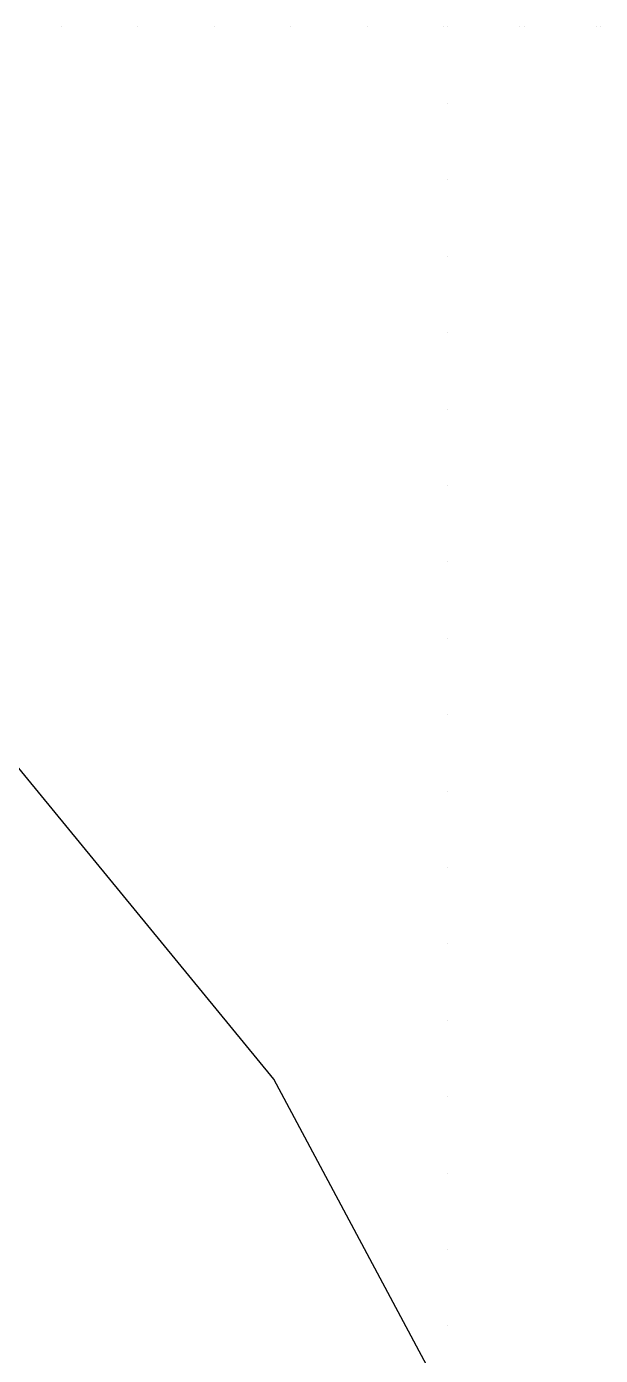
# Model space of a CAD drawing. Header units: metres. Extents: x -61500 to 61500, y -31500 to 31500.
# Drawn here: x -7099 to 532, y 13827 to 31500 of the extents above; entities that cross this region are included whole.
import ezdxf

# ---------------------------------------------------------------- set-up
doc = ezdxf.new("R2010")
doc.units = ezdxf.units.M
for name, color, linetype in [('BEAMS_T1', 1, 'Continuous'), ('COLUMNS_T1', 5, 'Continuous'), ('COLUMNS_T2', 5, 'Continuous')]:
    doc.layers.add(name, color=color, linetype=linetype)

msp = doc.modelspace()

# ---------------------------------------------------------------- linework, layer by layer
at = {"layer": 'BEAMS_T1'}
for p, q in [((-3809, 17500, 18955), (-7726, 22274, 18955)), ((-3809, 17500, 37909), (-7726, 22274, 37909)), ((-3809, 17500, 56864), (-7726, 22274, 56864)), ((-3809, 17500, 75818), (-7726, 22274, 75818)), ((-3809, 17500, 94773), (-7726, 22274, 94773)), ((-3809, 17500, 113727), (-7726, 22274, 113727)), ((-3809, 17500, 132682), (-7726, 22274, 132682)), ((-3809, 17500, 151636), (-7726, 22274, 151636)), ((-3809, 17500, 170591), (-7726, 22274, 170591)), ((-3809, 17500, 189545), (-7726, 22274, 189545)), ((-3809, 17500, 208500), (-7726, 22274, 208500)), ((-3809, 17500, 227455), (-7726, 22274, 227455)), ((-3809, 17500, 246409), (-7726, 22274, 246409)), ((-3809, 17500, 265364), (-7726, 22274, 265364)), ((-3809, 17500, 284318), (-7726, 22274, 284318)), ((-3809, 17500, 303273), (-7726, 22274, 303273)), ((-3809, 17500, 322227), (-7726, 22274, 322227)), ((-3809, 17500, 341182), (-7726, 22274, 341182)), ((-3809, 17500, 360136), (-7726, 22274, 360136)), ((-3809, 17500, 379091), (-7726, 22274, 379091)), ((-3809, 17500, 398045), (-7726, 22274, 398045)), ((-898, 12055, 18955), (-3809, 17500, 18955)), ((-898, 12055, 37909), (-3809, 17500, 37909)), ((-898, 12055, 56864), (-3809, 17500, 56864)), ((-898, 12055, 75818), (-3809, 17500, 75818)), ((-898, 12055, 94773), (-3809, 17500, 94773)), ((-898, 12055, 113727), (-3809, 17500, 113727)), ((-898, 12055, 132682), (-3809, 17500, 132682)), ((-898, 12055, 151636), (-3809, 17500, 151636)), ((-898, 12055, 170591), (-3809, 17500, 170591)), ((-898, 12055, 189545), (-3809, 17500, 189545)), ((-898, 12055, 208500), (-3809, 17500, 208500)), ((-898, 12055, 227455), (-3809, 17500, 227455)), ((-898, 12055, 246409), (-3809, 17500, 246409)), ((-898, 12055, 265364), (-3809, 17500, 265364)), ((-898, 12055, 284318), (-3809, 17500, 284318)), ((-898, 12055, 303273), (-3809, 17500, 303273)), ((-898, 12055, 322227), (-3809, 17500, 322227)), ((-898, 12055, 341182), (-3809, 17500, 341182)), ((-898, 12055, 360136), (-3809, 17500, 360136)), ((-898, 12055, 379091), (-3809, 17500, 379091)), ((-898, 12055, 398045), (-3809, 17500, 398045))]:
    msp.add_line(p, q, dxfattribs=at)
at = {"layer": 'COLUMNS_T1'}
for p, q in [((-6636, 31500), (-6636, 31500, 11373)), ((-6636, 31500, 11373), (-6636, 31500, 22745)), ((-6636, 31500, 22745), (-6636, 31500, 34118)), ((-6636, 31500, 34118), (-6636, 31500, 45491)), ((-6636, 31500, 45491), (-6636, 31500, 56864)), ((-6636, 31500, 56864), (-6636, 31500, 68236)), ((-6636, 31500, 68236), (-6636, 31500, 79609)), ((-6636, 31500, 79609), (-6636, 31500, 90982)), ((-6636, 31500, 90982), (-6636, 31500, 102355)), ((-6636, 31500, 102355), (-6636, 31500, 113727)), ((-6636, 31500, 113727), (-6636, 31500, 125100)), ((-6636, 31500, 125100), (-6636, 31500, 136473)), ((-6636, 31500, 136473), (-6636, 31500, 147845)), ((-6636, 31500, 147845), (-6636, 31500, 159218)), ((-6636, 31500, 159218), (-6636, 31500, 170591)), ((-6636, 31500, 170591), (-6636, 31500, 181964)), ((-6636, 31500, 181964), (-6636, 31500, 193336)), ((-6636, 31500, 193336), (-6636, 31500, 204709)), ((-6636, 31500, 204709), (-6636, 31500, 216082)), ((-6636, 31500, 216082), (-6636, 31500, 227455)), ((-6636, 31500, 227455), (-6636, 31500, 238827)), ((-6636, 31500, 238827), (-6636, 31500, 250200)), ((-6636, 31500, 250200), (-6636, 31500, 261573)), ((-6636, 31500, 261573), (-6636, 31500, 272945)), ((-6636, 31500, 272945), (-6636, 31500, 284318)), ((-6636, 31500, 284318), (-6636, 31500, 295691)), ((-6636, 31500, 295691), (-6636, 31500, 307064)), ((-6636, 31500, 307064), (-6636, 31500, 318436)), ((-6636, 31500, 318436), (-6636, 31500, 329809)), ((-6636, 31500, 329809), (-6636, 31500, 341182)), ((-6636, 31500, 341182), (-6636, 31500, 352555)), ((-6636, 31500, 352555), (-6636, 31500, 363927)), ((-6636, 31500, 363927), (-6636, 31500, 375300)), ((-6636, 31500, 375300), (-6636, 31500, 386673)), ((-6636, 31500, 386673), (-6636, 31500, 398045)), ((-6636, 31500, 398045), (-6636, 31500, 409418)), ((-5620, 31500), (-5620, 31500, 11373)), ((-5620, 31500, 11373), (-5620, 31500, 22745)), ((-5620, 31500, 22745), (-5620, 31500, 34118)), ((-5620, 31500, 34118), (-5620, 31500, 45491)), ((-5620, 31500, 45491), (-5620, 31500, 56864)), ((-5620, 31500, 56864), (-5620, 31500, 68236)), ((-5620, 31500, 68236), (-5620, 31500, 79609)), ((-5620, 31500, 79609), (-5620, 31500, 90982)), ((-5620, 31500, 90982), (-5620, 31500, 102355)), ((-5620, 31500, 102355), (-5620, 31500, 113727)), ((-5620, 31500, 113727), (-5620, 31500, 125100)), ((-5620, 31500, 125100), (-5620, 31500, 136473)), ((-5620, 31500, 136473), (-5620, 31500, 147845)), ((-5620, 31500, 147845), (-5620, 31500, 159218)), ((-5620, 31500, 159218), (-5620, 31500, 170591)), ((-5620, 31500, 170591), (-5620, 31500, 181964)), ((-5620, 31500, 181964), (-5620, 31500, 193336)), ((-5620, 31500, 193336), (-5620, 31500, 204709)), ((-5620, 31500, 204709), (-5620, 31500, 216082)), ((-5620, 31500, 216082), (-5620, 31500, 227455)), ((-5620, 31500, 227455), (-5620, 31500, 238827)), ((-5620, 31500, 238827), (-5620, 31500, 250200)), ((-5620, 31500, 250200), (-5620, 31500, 261573)), ((-5620, 31500, 261573), (-5620, 31500, 272945)), ((-5620, 31500, 272945), (-5620, 31500, 284318)), ((-5620, 31500, 284318), (-5620, 31500, 295691)), ((-5620, 31500, 295691), (-5620, 31500, 307064)), ((-5620, 31500, 307064), (-5620, 31500, 318436)), ((-5620, 31500, 318436), (-5620, 31500, 329809)), ((-5620, 31500, 329809), (-5620, 31500, 341182)), ((-5620, 31500, 341182), (-5620, 31500, 352555)), ((-5620, 31500, 352555), (-5620, 31500, 363927)), ((-5620, 31500, 363927), (-5620, 31500, 375300)), ((-5620, 31500, 375300), (-5620, 31500, 386673)), ((-5620, 31500, 386673), (-5620, 31500, 398045)), ((-5620, 31500, 398045), (-5620, 31500, 409418)), ((-4604, 31500), (-4604, 31500, 11373)), ((-4604, 31500, 11373), (-4604, 31500, 22745)), ((-4604, 31500, 22745), (-4604, 31500, 34118)), ((-4604, 31500, 34118), (-4604, 31500, 45491)), ((-4604, 31500, 45491), (-4604, 31500, 56864)), ((-4604, 31500, 56864), (-4604, 31500, 68236)), ((-4604, 31500, 68236), (-4604, 31500, 79609)), ((-4604, 31500, 79609), (-4604, 31500, 90982)), ((-4604, 31500, 90982), (-4604, 31500, 102355)), ((-4604, 31500, 102355), (-4604, 31500, 113727)), ((-4604, 31500, 113727), (-4604, 31500, 125100)), ((-4604, 31500, 125100), (-4604, 31500, 136473)), ((-4604, 31500, 136473), (-4604, 31500, 147845)), ((-4604, 31500, 147845), (-4604, 31500, 159218)), ((-4604, 31500, 159218), (-4604, 31500, 170591)), ((-4604, 31500, 170591), (-4604, 31500, 181964)), ((-4604, 31500, 181964), (-4604, 31500, 193336)), ((-4604, 31500, 193336), (-4604, 31500, 204709)), ((-4604, 31500, 204709), (-4604, 31500, 216082)), ((-4604, 31500, 216082), (-4604, 31500, 227455)), ((-4604, 31500, 227455), (-4604, 31500, 238827)), ((-4604, 31500, 238827), (-4604, 31500, 250200)), ((-4604, 31500, 250200), (-4604, 31500, 261573)), ((-4604, 31500, 261573), (-4604, 31500, 272945)), ((-4604, 31500, 272945), (-4604, 31500, 284318)), ((-4604, 31500, 284318), (-4604, 31500, 295691)), ((-4604, 31500, 295691), (-4604, 31500, 307064)), ((-4604, 31500, 307064), (-4604, 31500, 318436)), ((-4604, 31500, 318436), (-4604, 31500, 329809)), ((-4604, 31500, 329809), (-4604, 31500, 341182)), ((-4604, 31500, 341182), (-4604, 31500, 352555)), ((-4604, 31500, 352555), (-4604, 31500, 363927)), ((-4604, 31500, 363927), (-4604, 31500, 375300)), ((-4604, 31500, 375300), (-4604, 31500, 386673)), ((-4604, 31500, 386673), (-4604, 31500, 398045)), ((-4604, 31500, 398045), (-4604, 31500, 409418)), ((-3588, 31500), (-3588, 31500, 11373)), ((-3588, 31500, 11373), (-3588, 31500, 22745)), ((-3588, 31500, 22745), (-3588, 31500, 34118)), ((-3588, 31500, 34118), (-3588, 31500, 45491)), ((-3588, 31500, 45491), (-3588, 31500, 56864)), ((-3588, 31500, 56864), (-3588, 31500, 68236)), ((-3588, 31500, 68236), (-3588, 31500, 79609)), ((-3588, 31500, 79609), (-3588, 31500, 90982)), ((-3588, 31500, 90982), (-3588, 31500, 102355)), ((-3588, 31500, 102355), (-3588, 31500, 113727)), ((-3588, 31500, 113727), (-3588, 31500, 125100)), ((-3588, 31500, 125100), (-3588, 31500, 136473)), ((-3588, 31500, 136473), (-3588, 31500, 147845)), ((-3588, 31500, 147845), (-3588, 31500, 159218)), ((-3588, 31500, 159218), (-3588, 31500, 170591)), ((-3588, 31500, 170591), (-3588, 31500, 181964)), ((-3588, 31500, 181964), (-3588, 31500, 193336)), ((-3588, 31500, 193336), (-3588, 31500, 204709)), ((-3588, 31500, 204709), (-3588, 31500, 216082)), ((-3588, 31500, 216082), (-3588, 31500, 227455)), ((-3588, 31500, 227455), (-3588, 31500, 238827)), ((-3588, 31500, 238827), (-3588, 31500, 250200)), ((-3588, 31500, 250200), (-3588, 31500, 261573)), ((-3588, 31500, 261573), (-3588, 31500, 272945)), ((-3588, 31500, 272945), (-3588, 31500, 284318)), ((-3588, 31500, 284318), (-3588, 31500, 295691)), ((-3588, 31500, 295691), (-3588, 31500, 307064)), ((-3588, 31500, 307064), (-3588, 31500, 318436)), ((-3588, 31500, 318436), (-3588, 31500, 329809)), ((-3588, 31500, 329809), (-3588, 31500, 341182)), ((-3588, 31500, 341182), (-3588, 31500, 352555)), ((-3588, 31500, 352555), (-3588, 31500, 363927)), ((-3588, 31500, 363927), (-3588, 31500, 375300)), ((-3588, 31500, 375300), (-3588, 31500, 386673)), ((-3588, 31500, 386673), (-3588, 31500, 398045)), ((-3588, 31500, 398045), (-3588, 31500, 409418)), ((-2572, 31500), (-2572, 31500, 11373)), ((-2572, 31500, 11373), (-2572, 31500, 22745)), ((-2572, 31500, 22745), (-2572, 31500, 34118)), ((-2572, 31500, 34118), (-2572, 31500, 45491)), ((-2572, 31500, 45491), (-2572, 31500, 56864)), ((-2572, 31500, 56864), (-2572, 31500, 68236)), ((-2572, 31500, 68236), (-2572, 31500, 79609)), ((-2572, 31500, 79609), (-2572, 31500, 90982)), ((-2572, 31500, 90982), (-2572, 31500, 102355)), ((-2572, 31500, 102355), (-2572, 31500, 113727)), ((-2572, 31500, 113727), (-2572, 31500, 125100)), ((-2572, 31500, 125100), (-2572, 31500, 136473)), ((-2572, 31500, 136473), (-2572, 31500, 147845)), ((-2572, 31500, 147845), (-2572, 31500, 159218)), ((-2572, 31500, 159218), (-2572, 31500, 170591)), ((-2572, 31500, 170591), (-2572, 31500, 181964)), ((-2572, 31500, 181964), (-2572, 31500, 193336)), ((-2572, 31500, 193336), (-2572, 31500, 204709)), ((-2572, 31500, 204709), (-2572, 31500, 216082)), ((-2572, 31500, 216082), (-2572, 31500, 227455)), ((-2572, 31500, 227455), (-2572, 31500, 238827)), ((-2572, 31500, 238827), (-2572, 31500, 250200)), ((-2572, 31500, 250200), (-2572, 31500, 261573)), ((-2572, 31500, 261573), (-2572, 31500, 272945)), ((-2572, 31500, 272945), (-2572, 31500, 284318)), ((-2572, 31500, 284318), (-2572, 31500, 295691)), ((-2572, 31500, 295691), (-2572, 31500, 307064)), ((-2572, 31500, 307064), (-2572, 31500, 318436)), ((-2572, 31500, 318436), (-2572, 31500, 329809)), ((-2572, 31500, 329809), (-2572, 31500, 341182)), ((-2572, 31500, 341182), (-2572, 31500, 352555)), ((-2572, 31500, 352555), (-2572, 31500, 363927)), ((-2572, 31500, 363927), (-2572, 31500, 375300)), ((-2572, 31500, 375300), (-2572, 31500, 386673)), ((-2572, 31500, 386673), (-2572, 31500, 398045)), ((-2572, 31500, 398045), (-2572, 31500, 409418)), ((-1556, 31500), (-1556, 31500, 11373)), ((-1556, 31500, 11373), (-1556, 31500, 22745)), ((-1556, 31500, 22745), (-1556, 31500, 34118)), ((-1556, 31500, 34118), (-1556, 31500, 45491)), ((-1556, 31500, 45491), (-1556, 31500, 56864)), ((-1556, 31500, 56864), (-1556, 31500, 68236)), ((-1556, 31500, 68236), (-1556, 31500, 79609)), ((-1556, 31500, 79609), (-1556, 31500, 90982)), ((-1556, 31500, 90982), (-1556, 31500, 102355)), ((-1556, 31500, 102355), (-1556, 31500, 113727)), ((-1556, 31500, 113727), (-1556, 31500, 125100)), ((-1556, 31500, 125100), (-1556, 31500, 136473)), ((-1556, 31500, 136473), (-1556, 31500, 147845)), ((-1556, 31500, 147845), (-1556, 31500, 159218)), ((-1556, 31500, 159218), (-1556, 31500, 170591)), ((-1556, 31500, 170591), (-1556, 31500, 181964)), ((-1556, 31500, 181964), (-1556, 31500, 193336)), ((-1556, 31500, 193336), (-1556, 31500, 204709)), ((-1556, 31500, 204709), (-1556, 31500, 216082)), ((-1556, 31500, 216082), (-1556, 31500, 227455)), ((-1556, 31500, 227455), (-1556, 31500, 238827)), ((-1556, 31500, 238827), (-1556, 31500, 250200)), ((-1556, 31500, 250200), (-1556, 31500, 261573)), ((-1556, 31500, 261573), (-1556, 31500, 272945)), ((-1556, 31500, 272945), (-1556, 31500, 284318)), ((-1556, 31500, 284318), (-1556, 31500, 295691)), ((-1556, 31500, 295691), (-1556, 31500, 307064)), ((-1556, 31500, 307064), (-1556, 31500, 318436)), ((-1556, 31500, 318436), (-1556, 31500, 329809)), ((-1556, 31500, 329809), (-1556, 31500, 341182)), ((-1556, 31500, 341182), (-1556, 31500, 352555)), ((-1556, 31500, 352555), (-1556, 31500, 363927)), ((-1556, 31500, 363927), (-1556, 31500, 375300)), ((-1556, 31500, 375300), (-1556, 31500, 386673)), ((-1556, 31500, 386673), (-1556, 31500, 398045)), ((-1556, 31500, 398045), (-1556, 31500, 409418)), ((-540, 31500), (-540, 31500, 11373)), ((-540, 31500, 11373), (-540, 31500, 22745)), ((-540, 31500, 22745), (-540, 31500, 34118)), ((-540, 31500, 34118), (-540, 31500, 45491)), ((-540, 31500, 45491), (-540, 31500, 56864)), ((-540, 31500, 56864), (-540, 31500, 68236)), ((-540, 31500, 68236), (-540, 31500, 79609)), ((-540, 31500, 79609), (-540, 31500, 90982)), ((-540, 31500, 90982), (-540, 31500, 102355)), ((-540, 31500, 102355), (-540, 31500, 113727)), ((-540, 31500, 113727), (-540, 31500, 125100)), ((-540, 31500, 125100), (-540, 31500, 136473)), ((-540, 31500, 136473), (-540, 31500, 147845)), ((-540, 31500, 147845), (-540, 31500, 159218)), ((-540, 31500, 159218), (-540, 31500, 170591)), ((-540, 31500, 170591), (-540, 31500, 181964)), ((-540, 31500, 181964), (-540, 31500, 193336)), ((-540, 31500, 193336), (-540, 31500, 204709)), ((-540, 31500, 204709), (-540, 31500, 216082)), ((-540, 31500, 216082), (-540, 31500, 227455)), ((-540, 31500, 227455), (-540, 31500, 238827)), ((-540, 31500, 238827), (-540, 31500, 250200)), ((-540, 31500, 250200), (-540, 31500, 261573)), ((-540, 31500, 261573), (-540, 31500, 272945)), ((-540, 31500, 272945), (-540, 31500, 284318)), ((-540, 31500, 284318), (-540, 31500, 295691)), ((-540, 31500, 295691), (-540, 31500, 307064)), ((-540, 31500, 307064), (-540, 31500, 318436)), ((-540, 31500, 318436), (-540, 31500, 329809)), ((-540, 31500, 329809), (-540, 31500, 341182)), ((-540, 31500, 341182), (-540, 31500, 352555)), ((-540, 31500, 352555), (-540, 31500, 363927)), ((-540, 31500, 363927), (-540, 31500, 375300)), ((-540, 31500, 375300), (-540, 31500, 386673)), ((-540, 31500, 386673), (-540, 31500, 398045)), ((-540, 31500, 398045), (-540, 31500, 409418)), ((476, 31500), (476, 31500, 11373)), ((476, 31500, 11373), (476, 31500, 22745)), ((476, 31500, 22745), (476, 31500, 34118)), ((476, 31500, 34118), (476, 31500, 45491)), ((476, 31500, 45491), (476, 31500, 56864)), ((476, 31500, 56864), (476, 31500, 68236)), ((476, 31500, 68236), (476, 31500, 79609)), ((476, 31500, 79609), (476, 31500, 90982)), ((476, 31500, 90982), (476, 31500, 102355)), ((476, 31500, 102355), (476, 31500, 113727)), ((476, 31500, 113727), (476, 31500, 125100)), ((476, 31500, 125100), (476, 31500, 136473)), ((476, 31500, 136473), (476, 31500, 147845)), ((476, 31500, 147845), (476, 31500, 159218)), ((476, 31500, 159218), (476, 31500, 170591)), ((476, 31500, 170591), (476, 31500, 181964)), ((476, 31500, 181964), (476, 31500, 193336)), ((476, 31500, 193336), (476, 31500, 204709)), ((476, 31500, 204709), (476, 31500, 216082)), ((476, 31500, 216082), (476, 31500, 227455)), ((476, 31500, 227455), (476, 31500, 238827)), ((476, 31500, 238827), (476, 31500, 250200)), ((476, 31500, 250200), (476, 31500, 261573)), ((476, 31500, 261573), (476, 31500, 272945)), ((476, 31500, 272945), (476, 31500, 284318)), ((476, 31500, 284318), (476, 31500, 295691)), ((476, 31500, 295691), (476, 31500, 307064)), ((476, 31500, 307064), (476, 31500, 318436)), ((476, 31500, 318436), (476, 31500, 329809)), ((476, 31500, 329809), (476, 31500, 341182)), ((476, 31500, 341182), (476, 31500, 352555)), ((476, 31500, 352555), (476, 31500, 363927)), ((476, 31500, 363927), (476, 31500, 375300)), ((476, 31500, 375300), (476, 31500, 386673)), ((476, 31500, 386673), (476, 31500, 398045)), ((476, 31500, 398045), (476, 31500, 409418))]:
    msp.add_line(p, q, dxfattribs=at)
at = {"layer": 'COLUMNS_T2'}
for p, q in [((-1500, 31500), (-1500, 31500, 11373)), ((-1500, 31500, 11373), (-1500, 31500, 22745)), ((-1500, 31500, 22745), (-1500, 31500, 34118)), ((-1500, 31500, 34118), (-1500, 31500, 45491)), ((-1500, 31500, 45491), (-1500, 31500, 56864)), ((-1500, 31500, 56864), (-1500, 31500, 68236)), ((-1500, 31500, 68236), (-1500, 31500, 79609)), ((-1500, 31500, 79609), (-1500, 31500, 90982)), ((-1500, 31500, 90982), (-1500, 31500, 102355)), ((-1500, 31500, 102355), (-1500, 31500, 113727)), ((-1500, 31500, 113727), (-1500, 31500, 125100)), ((-1500, 31500, 125100), (-1500, 31500, 136473)), ((-1500, 31500, 136473), (-1500, 31500, 147845)), ((-1500, 31500, 147845), (-1500, 31500, 159218)), ((-1500, 31500, 159218), (-1500, 31500, 170591)), ((-1500, 31500, 170591), (-1500, 31500, 181964)), ((-1500, 31500, 181964), (-1500, 31500, 193336)), ((-1500, 31500, 193336), (-1500, 31500, 204709)), ((-1500, 31500, 204709), (-1500, 31500, 216082)), ((-1500, 31500, 216082), (-1500, 31500, 227455)), ((-1500, 31500, 227455), (-1500, 31500, 238827)), ((-1500, 31500, 238827), (-1500, 31500, 250200)), ((-1500, 31500, 250200), (-1500, 31500, 261573)), ((-1500, 31500, 261573), (-1500, 31500, 272945)), ((-1500, 31500, 272945), (-1500, 31500, 284318)), ((-1500, 31500, 284318), (-1500, 31500, 295691)), ((-1500, 31500, 295691), (-1500, 31500, 307064)), ((-1500, 31500, 307064), (-1500, 31500, 318436)), ((-1500, 31500, 318436), (-1500, 31500, 329809)), ((-1500, 31500, 329809), (-1500, 31500, 341182)), ((-1500, 31500, 341182), (-1500, 31500, 352555)), ((-1500, 31500, 352555), (-1500, 31500, 363927)), ((-1500, 31500, 363927), (-1500, 31500, 375300)), ((-1500, 31500, 375300), (-1500, 31500, 386673)), ((-1500, 31500, 386673), (-1500, 31500, 398045)), ((-1500, 31500, 398045), (-1500, 31500, 409418)), ((-484, 31500), (-484, 31500, 11373)), ((-484, 31500, 11373), (-484, 31500, 22745)), ((-484, 31500, 22745), (-484, 31500, 34118)), ((-484, 31500, 34118), (-484, 31500, 45491)), ((-484, 31500, 45491), (-484, 31500, 56864)), ((-484, 31500, 56864), (-484, 31500, 68236)), ((-484, 31500, 68236), (-484, 31500, 79609)), ((-484, 31500, 79609), (-484, 31500, 90982)), ((-484, 31500, 90982), (-484, 31500, 102355)), ((-484, 31500, 102355), (-484, 31500, 113727)), ((-484, 31500, 113727), (-484, 31500, 125100)), ((-484, 31500, 125100), (-484, 31500, 136473)), ((-484, 31500, 136473), (-484, 31500, 147845)), ((-484, 31500, 147845), (-484, 31500, 159218)), ((-484, 31500, 159218), (-484, 31500, 170591)), ((-484, 31500, 170591), (-484, 31500, 181964)), ((-484, 31500, 181964), (-484, 31500, 193336)), ((-484, 31500, 193336), (-484, 31500, 204709)), ((-484, 31500, 204709), (-484, 31500, 216082)), ((-484, 31500, 216082), (-484, 31500, 227455)), ((-484, 31500, 227455), (-484, 31500, 238827)), ((-484, 31500, 238827), (-484, 31500, 250200)), ((-484, 31500, 250200), (-484, 31500, 261573)), ((-484, 31500, 261573), (-484, 31500, 272945)), ((-484, 31500, 272945), (-484, 31500, 284318)), ((-484, 31500, 284318), (-484, 31500, 295691)), ((-484, 31500, 295691), (-484, 31500, 307064)), ((-484, 31500, 307064), (-484, 31500, 318436)), ((-484, 31500, 318436), (-484, 31500, 329809)), ((-484, 31500, 329809), (-484, 31500, 341182)), ((-484, 31500, 341182), (-484, 31500, 352555)), ((-484, 31500, 352555), (-484, 31500, 363927)), ((-484, 31500, 363927), (-484, 31500, 375300)), ((-484, 31500, 375300), (-484, 31500, 386673)), ((-484, 31500, 386673), (-484, 31500, 398045)), ((-484, 31500, 398045), (-484, 31500, 409418)), ((532, 31500), (532, 31500, 11373)), ((532, 31500, 11373), (532, 31500, 22745)), ((532, 31500, 22745), (532, 31500, 34118)), ((532, 31500, 34118), (532, 31500, 45491)), ((532, 31500, 45491), (532, 31500, 56864)), ((532, 31500, 56864), (532, 31500, 68236)), ((532, 31500, 68236), (532, 31500, 79609)), ((532, 31500, 79609), (532, 31500, 90982)), ((532, 31500, 90982), (532, 31500, 102355)), ((532, 31500, 102355), (532, 31500, 113727)), ((532, 31500, 113727), (532, 31500, 125100)), ((532, 31500, 125100), (532, 31500, 136473)), ((532, 31500, 136473), (532, 31500, 147845)), ((532, 31500, 147845), (532, 31500, 159218)), ((532, 31500, 159218), (532, 31500, 170591)), ((532, 31500, 170591), (532, 31500, 181964)), ((532, 31500, 181964), (532, 31500, 193336)), ((532, 31500, 193336), (532, 31500, 204709)), ((532, 31500, 204709), (532, 31500, 216082)), ((532, 31500, 216082), (532, 31500, 227455)), ((532, 31500, 227455), (532, 31500, 238827)), ((532, 31500, 238827), (532, 31500, 250200)), ((532, 31500, 250200), (532, 31500, 261573)), ((532, 31500, 261573), (532, 31500, 272945)), ((532, 31500, 272945), (532, 31500, 284318)), ((532, 31500, 284318), (532, 31500, 295691)), ((532, 31500, 295691), (532, 31500, 307064)), ((532, 31500, 307064), (532, 31500, 318436)), ((532, 31500, 318436), (532, 31500, 329809)), ((532, 31500, 329809), (532, 31500, 341182)), ((532, 31500, 341182), (532, 31500, 352555)), ((532, 31500, 352555), (532, 31500, 363927)), ((532, 31500, 363927), (532, 31500, 375300)), ((532, 31500, 375300), (532, 31500, 386673)), ((532, 31500, 386673), (532, 31500, 398045)), ((532, 31500, 398045), (532, 31500, 409418)), ((-1500, 30476), (-1500, 30476, 11373)), ((-1500, 30476, 11373), (-1500, 30476, 22745)), ((-1500, 30476, 22745), (-1500, 30476, 34118)), ((-1500, 30476, 34118), (-1500, 30476, 45491)), ((-1500, 30476, 45491), (-1500, 30476, 56864)), ((-1500, 30476, 56864), (-1500, 30476, 68236)), ((-1500, 30476, 68236), (-1500, 30476, 79609)), ((-1500, 30476, 79609), (-1500, 30476, 90982)), ((-1500, 30476, 90982), (-1500, 30476, 102355)), ((-1500, 30476, 102355), (-1500, 30476, 113727)), ((-1500, 30476, 113727), (-1500, 30476, 125100)), ((-1500, 30476, 125100), (-1500, 30476, 136473)), ((-1500, 30476, 136473), (-1500, 30476, 147845)), ((-1500, 30476, 147845), (-1500, 30476, 159218)), ((-1500, 30476, 159218), (-1500, 30476, 170591)), ((-1500, 30476, 170591), (-1500, 30476, 181964)), ((-1500, 30476, 181964), (-1500, 30476, 193336)), ((-1500, 30476, 193336), (-1500, 30476, 204709)), ((-1500, 30476, 204709), (-1500, 30476, 216082)), ((-1500, 30476, 216082), (-1500, 30476, 227455)), ((-1500, 30476, 227455), (-1500, 30476, 238827)), ((-1500, 30476, 238827), (-1500, 30476, 250200)), ((-1500, 30476, 250200), (-1500, 30476, 261573)), ((-1500, 30476, 261573), (-1500, 30476, 272945)), ((-1500, 30476, 272945), (-1500, 30476, 284318)), ((-1500, 30476, 284318), (-1500, 30476, 295691)), ((-1500, 30476, 295691), (-1500, 30476, 307064)), ((-1500, 30476, 307064), (-1500, 30476, 318436)), ((-1500, 30476, 318436), (-1500, 30476, 329809)), ((-1500, 30476, 329809), (-1500, 30476, 341182)), ((-1500, 30476, 341182), (-1500, 30476, 352555)), ((-1500, 30476, 352555), (-1500, 30476, 363927)), ((-1500, 30476, 363927), (-1500, 30476, 375300)), ((-1500, 30476, 375300), (-1500, 30476, 386673)), ((-1500, 30476, 386673), (-1500, 30476, 398045)), ((-1500, 30476, 398045), (-1500, 30476, 409418)), ((-1500, 29460), (-1500, 29460, 11373)), ((-1500, 29460, 11373), (-1500, 29460, 22745)), ((-1500, 29460, 22745), (-1500, 29460, 34118)), ((-1500, 29460, 34118), (-1500, 29460, 45491)), ((-1500, 29460, 45491), (-1500, 29460, 56864)), ((-1500, 29460, 56864), (-1500, 29460, 68236)), ((-1500, 29460, 68236), (-1500, 29460, 79609)), ((-1500, 29460, 79609), (-1500, 29460, 90982)), ((-1500, 29460, 90982), (-1500, 29460, 102355)), ((-1500, 29460, 102355), (-1500, 29460, 113727)), ((-1500, 29460, 113727), (-1500, 29460, 125100)), ((-1500, 29460, 125100), (-1500, 29460, 136473)), ((-1500, 29460, 136473), (-1500, 29460, 147845)), ((-1500, 29460, 147845), (-1500, 29460, 159218)), ((-1500, 29460, 159218), (-1500, 29460, 170591)), ((-1500, 29460, 170591), (-1500, 29460, 181964)), ((-1500, 29460, 181964), (-1500, 29460, 193336)), ((-1500, 29460, 193336), (-1500, 29460, 204709)), ((-1500, 29460, 204709), (-1500, 29460, 216082)), ((-1500, 29460, 216082), (-1500, 29460, 227455)), ((-1500, 29460, 227455), (-1500, 29460, 238827)), ((-1500, 29460, 238827), (-1500, 29460, 250200)), ((-1500, 29460, 250200), (-1500, 29460, 261573)), ((-1500, 29460, 261573), (-1500, 29460, 272945)), ((-1500, 29460, 272945), (-1500, 29460, 284318)), ((-1500, 29460, 284318), (-1500, 29460, 295691)), ((-1500, 29460, 295691), (-1500, 29460, 307064)), ((-1500, 29460, 307064), (-1500, 29460, 318436)), ((-1500, 29460, 318436), (-1500, 29460, 329809)), ((-1500, 29460, 329809), (-1500, 29460, 341182)), ((-1500, 29460, 341182), (-1500, 29460, 352555)), ((-1500, 29460, 352555), (-1500, 29460, 363927)), ((-1500, 29460, 363927), (-1500, 29460, 375300)), ((-1500, 29460, 375300), (-1500, 29460, 386673)), ((-1500, 29460, 386673), (-1500, 29460, 398045)), ((-1500, 29460, 398045), (-1500, 29460, 409418)), ((-1500, 28444), (-1500, 28444, 11373)), ((-1500, 28444, 11373), (-1500, 28444, 22745)), ((-1500, 28444, 22745), (-1500, 28444, 34118)), ((-1500, 28444, 34118), (-1500, 28444, 45491)), ((-1500, 28444, 45491), (-1500, 28444, 56864)), ((-1500, 28444, 56864), (-1500, 28444, 68236)), ((-1500, 28444, 68236), (-1500, 28444, 79609)), ((-1500, 28444, 79609), (-1500, 28444, 90982)), ((-1500, 28444, 90982), (-1500, 28444, 102355)), ((-1500, 28444, 102355), (-1500, 28444, 113727)), ((-1500, 28444, 113727), (-1500, 28444, 125100)), ((-1500, 28444, 125100), (-1500, 28444, 136473)), ((-1500, 28444, 136473), (-1500, 28444, 147845)), ((-1500, 28444, 147845), (-1500, 28444, 159218)), ((-1500, 28444, 159218), (-1500, 28444, 170591)), ((-1500, 28444, 170591), (-1500, 28444, 181964)), ((-1500, 28444, 181964), (-1500, 28444, 193336)), ((-1500, 28444, 193336), (-1500, 28444, 204709)), ((-1500, 28444, 204709), (-1500, 28444, 216082)), ((-1500, 28444, 216082), (-1500, 28444, 227455)), ((-1500, 28444, 227455), (-1500, 28444, 238827)), ((-1500, 28444, 238827), (-1500, 28444, 250200)), ((-1500, 28444, 250200), (-1500, 28444, 261573)), ((-1500, 28444, 261573), (-1500, 28444, 272945)), ((-1500, 28444, 272945), (-1500, 28444, 284318)), ((-1500, 28444, 284318), (-1500, 28444, 295691)), ((-1500, 28444, 295691), (-1500, 28444, 307064)), ((-1500, 28444, 307064), (-1500, 28444, 318436)), ((-1500, 28444, 318436), (-1500, 28444, 329809)), ((-1500, 28444, 329809), (-1500, 28444, 341182)), ((-1500, 28444, 341182), (-1500, 28444, 352555)), ((-1500, 28444, 352555), (-1500, 28444, 363927)), ((-1500, 28444, 363927), (-1500, 28444, 375300)), ((-1500, 28444, 375300), (-1500, 28444, 386673)), ((-1500, 28444, 386673), (-1500, 28444, 398045)), ((-1500, 28444, 398045), (-1500, 28444, 409418)), ((-1500, 27428), (-1500, 27428, 11373)), ((-1500, 27428, 11373), (-1500, 27428, 22745)), ((-1500, 27428, 22745), (-1500, 27428, 34118)), ((-1500, 27428, 34118), (-1500, 27428, 45491)), ((-1500, 27428, 45491), (-1500, 27428, 56864)), ((-1500, 27428, 56864), (-1500, 27428, 68236)), ((-1500, 27428, 68236), (-1500, 27428, 79609)), ((-1500, 27428, 79609), (-1500, 27428, 90982)), ((-1500, 27428, 90982), (-1500, 27428, 102355)), ((-1500, 27428, 102355), (-1500, 27428, 113727)), ((-1500, 27428, 113727), (-1500, 27428, 125100)), ((-1500, 27428, 125100), (-1500, 27428, 136473)), ((-1500, 27428, 136473), (-1500, 27428, 147845)), ((-1500, 27428, 147845), (-1500, 27428, 159218)), ((-1500, 27428, 159218), (-1500, 27428, 170591)), ((-1500, 27428, 170591), (-1500, 27428, 181964)), ((-1500, 27428, 181964), (-1500, 27428, 193336)), ((-1500, 27428, 193336), (-1500, 27428, 204709)), ((-1500, 27428, 204709), (-1500, 27428, 216082)), ((-1500, 27428, 216082), (-1500, 27428, 227455)), ((-1500, 27428, 227455), (-1500, 27428, 238827)), ((-1500, 27428, 238827), (-1500, 27428, 250200)), ((-1500, 27428, 250200), (-1500, 27428, 261573)), ((-1500, 27428, 261573), (-1500, 27428, 272945)), ((-1500, 27428, 272945), (-1500, 27428, 284318)), ((-1500, 27428, 284318), (-1500, 27428, 295691)), ((-1500, 27428, 295691), (-1500, 27428, 307064)), ((-1500, 27428, 307064), (-1500, 27428, 318436)), ((-1500, 27428, 318436), (-1500, 27428, 329809)), ((-1500, 27428, 329809), (-1500, 27428, 341182)), ((-1500, 27428, 341182), (-1500, 27428, 352555)), ((-1500, 27428, 352555), (-1500, 27428, 363927)), ((-1500, 27428, 363927), (-1500, 27428, 375300)), ((-1500, 27428, 375300), (-1500, 27428, 386673)), ((-1500, 27428, 386673), (-1500, 27428, 398045)), ((-1500, 27428, 398045), (-1500, 27428, 409418)), ((-1500, 26412), (-1500, 26412, 11373)), ((-1500, 26412, 11373), (-1500, 26412, 22745)), ((-1500, 26412, 22745), (-1500, 26412, 34118)), ((-1500, 26412, 34118), (-1500, 26412, 45491)), ((-1500, 26412, 45491), (-1500, 26412, 56864)), ((-1500, 26412, 56864), (-1500, 26412, 68236)), ((-1500, 26412, 68236), (-1500, 26412, 79609)), ((-1500, 26412, 79609), (-1500, 26412, 90982)), ((-1500, 26412, 90982), (-1500, 26412, 102355)), ((-1500, 26412, 102355), (-1500, 26412, 113727)), ((-1500, 26412, 113727), (-1500, 26412, 125100)), ((-1500, 26412, 125100), (-1500, 26412, 136473)), ((-1500, 26412, 136473), (-1500, 26412, 147845)), ((-1500, 26412, 147845), (-1500, 26412, 159218)), ((-1500, 26412, 159218), (-1500, 26412, 170591)), ((-1500, 26412, 170591), (-1500, 26412, 181964)), ((-1500, 26412, 181964), (-1500, 26412, 193336)), ((-1500, 26412, 193336), (-1500, 26412, 204709)), ((-1500, 26412, 204709), (-1500, 26412, 216082)), ((-1500, 26412, 216082), (-1500, 26412, 227455)), ((-1500, 26412, 227455), (-1500, 26412, 238827)), ((-1500, 26412, 238827), (-1500, 26412, 250200)), ((-1500, 26412, 250200), (-1500, 26412, 261573)), ((-1500, 26412, 261573), (-1500, 26412, 272945)), ((-1500, 26412, 272945), (-1500, 26412, 284318)), ((-1500, 26412, 284318), (-1500, 26412, 295691)), ((-1500, 26412, 295691), (-1500, 26412, 307064)), ((-1500, 26412, 307064), (-1500, 26412, 318436)), ((-1500, 26412, 318436), (-1500, 26412, 329809)), ((-1500, 26412, 329809), (-1500, 26412, 341182)), ((-1500, 26412, 341182), (-1500, 26412, 352555)), ((-1500, 26412, 352555), (-1500, 26412, 363927)), ((-1500, 26412, 363927), (-1500, 26412, 375300)), ((-1500, 26412, 375300), (-1500, 26412, 386673)), ((-1500, 26412, 386673), (-1500, 26412, 398045)), ((-1500, 26412, 398045), (-1500, 26412, 409418)), ((-1500, 25396), (-1500, 25396, 11373)), ((-1500, 25396, 11373), (-1500, 25396, 22745)), ((-1500, 25396, 22745), (-1500, 25396, 34118)), ((-1500, 25396, 34118), (-1500, 25396, 45491)), ((-1500, 25396, 45491), (-1500, 25396, 56864)), ((-1500, 25396, 56864), (-1500, 25396, 68236)), ((-1500, 25396, 68236), (-1500, 25396, 79609)), ((-1500, 25396, 79609), (-1500, 25396, 90982)), ((-1500, 25396, 90982), (-1500, 25396, 102355)), ((-1500, 25396, 102355), (-1500, 25396, 113727)), ((-1500, 25396, 113727), (-1500, 25396, 125100)), ((-1500, 25396, 125100), (-1500, 25396, 136473)), ((-1500, 25396, 136473), (-1500, 25396, 147845)), ((-1500, 25396, 147845), (-1500, 25396, 159218)), ((-1500, 25396, 159218), (-1500, 25396, 170591)), ((-1500, 25396, 170591), (-1500, 25396, 181964)), ((-1500, 25396, 181964), (-1500, 25396, 193336)), ((-1500, 25396, 193336), (-1500, 25396, 204709)), ((-1500, 25396, 204709), (-1500, 25396, 216082)), ((-1500, 25396, 216082), (-1500, 25396, 227455)), ((-1500, 25396, 227455), (-1500, 25396, 238827)), ((-1500, 25396, 238827), (-1500, 25396, 250200)), ((-1500, 25396, 250200), (-1500, 25396, 261573)), ((-1500, 25396, 261573), (-1500, 25396, 272945)), ((-1500, 25396, 272945), (-1500, 25396, 284318)), ((-1500, 25396, 284318), (-1500, 25396, 295691)), ((-1500, 25396, 295691), (-1500, 25396, 307064)), ((-1500, 25396, 307064), (-1500, 25396, 318436)), ((-1500, 25396, 318436), (-1500, 25396, 329809)), ((-1500, 25396, 329809), (-1500, 25396, 341182)), ((-1500, 25396, 341182), (-1500, 25396, 352555)), ((-1500, 25396, 352555), (-1500, 25396, 363927)), ((-1500, 25396, 363927), (-1500, 25396, 375300)), ((-1500, 25396, 375300), (-1500, 25396, 386673)), ((-1500, 25396, 386673), (-1500, 25396, 398045)), ((-1500, 25396, 398045), (-1500, 25396, 409418)), ((-1500, 24380), (-1500, 24380, 11373)), ((-1500, 24380, 11373), (-1500, 24380, 22745)), ((-1500, 24380, 22745), (-1500, 24380, 34118)), ((-1500, 24380, 34118), (-1500, 24380, 45491)), ((-1500, 24380, 45491), (-1500, 24380, 56864)), ((-1500, 24380, 56864), (-1500, 24380, 68236)), ((-1500, 24380, 68236), (-1500, 24380, 79609)), ((-1500, 24380, 79609), (-1500, 24380, 90982)), ((-1500, 24380, 90982), (-1500, 24380, 102355)), ((-1500, 24380, 102355), (-1500, 24380, 113727)), ((-1500, 24380, 113727), (-1500, 24380, 125100)), ((-1500, 24380, 125100), (-1500, 24380, 136473)), ((-1500, 24380, 136473), (-1500, 24380, 147845)), ((-1500, 24380, 147845), (-1500, 24380, 159218)), ((-1500, 24380, 159218), (-1500, 24380, 170591)), ((-1500, 24380, 170591), (-1500, 24380, 181964)), ((-1500, 24380, 181964), (-1500, 24380, 193336)), ((-1500, 24380, 193336), (-1500, 24380, 204709)), ((-1500, 24380, 204709), (-1500, 24380, 216082)), ((-1500, 24380, 216082), (-1500, 24380, 227455)), ((-1500, 24380, 227455), (-1500, 24380, 238827)), ((-1500, 24380, 238827), (-1500, 24380, 250200)), ((-1500, 24380, 250200), (-1500, 24380, 261573)), ((-1500, 24380, 261573), (-1500, 24380, 272945)), ((-1500, 24380, 272945), (-1500, 24380, 284318)), ((-1500, 24380, 284318), (-1500, 24380, 295691)), ((-1500, 24380, 295691), (-1500, 24380, 307064)), ((-1500, 24380, 307064), (-1500, 24380, 318436)), ((-1500, 24380, 318436), (-1500, 24380, 329809)), ((-1500, 24380, 329809), (-1500, 24380, 341182)), ((-1500, 24380, 341182), (-1500, 24380, 352555)), ((-1500, 24380, 352555), (-1500, 24380, 363927)), ((-1500, 24380, 363927), (-1500, 24380, 375300)), ((-1500, 24380, 375300), (-1500, 24380, 386673)), ((-1500, 24380, 386673), (-1500, 24380, 398045)), ((-1500, 24380, 398045), (-1500, 24380, 409418)), ((-1500, 23364), (-1500, 23364, 11373)), ((-1500, 23364, 11373), (-1500, 23364, 22745)), ((-1500, 23364, 22745), (-1500, 23364, 34118)), ((-1500, 23364, 34118), (-1500, 23364, 45491)), ((-1500, 23364, 45491), (-1500, 23364, 56864)), ((-1500, 23364, 56864), (-1500, 23364, 68236)), ((-1500, 23364, 68236), (-1500, 23364, 79609)), ((-1500, 23364, 79609), (-1500, 23364, 90982)), ((-1500, 23364, 90982), (-1500, 23364, 102355)), ((-1500, 23364, 102355), (-1500, 23364, 113727)), ((-1500, 23364, 113727), (-1500, 23364, 125100)), ((-1500, 23364, 125100), (-1500, 23364, 136473)), ((-1500, 23364, 136473), (-1500, 23364, 147845)), ((-1500, 23364, 147845), (-1500, 23364, 159218)), ((-1500, 23364, 159218), (-1500, 23364, 170591)), ((-1500, 23364, 170591), (-1500, 23364, 181964)), ((-1500, 23364, 181964), (-1500, 23364, 193336)), ((-1500, 23364, 193336), (-1500, 23364, 204709)), ((-1500, 23364, 204709), (-1500, 23364, 216082)), ((-1500, 23364, 216082), (-1500, 23364, 227455)), ((-1500, 23364, 227455), (-1500, 23364, 238827)), ((-1500, 23364, 238827), (-1500, 23364, 250200)), ((-1500, 23364, 250200), (-1500, 23364, 261573)), ((-1500, 23364, 261573), (-1500, 23364, 272945)), ((-1500, 23364, 272945), (-1500, 23364, 284318)), ((-1500, 23364, 284318), (-1500, 23364, 295691)), ((-1500, 23364, 295691), (-1500, 23364, 307064)), ((-1500, 23364, 307064), (-1500, 23364, 318436)), ((-1500, 23364, 318436), (-1500, 23364, 329809)), ((-1500, 23364, 329809), (-1500, 23364, 341182)), ((-1500, 23364, 341182), (-1500, 23364, 352555)), ((-1500, 23364, 352555), (-1500, 23364, 363927)), ((-1500, 23364, 363927), (-1500, 23364, 375300)), ((-1500, 23364, 375300), (-1500, 23364, 386673)), ((-1500, 23364, 386673), (-1500, 23364, 398045)), ((-1500, 23364, 398045), (-1500, 23364, 409418)), ((-1500, 22348), (-1500, 22348, 11373)), ((-1500, 22348, 11373), (-1500, 22348, 22745)), ((-1500, 22348, 22745), (-1500, 22348, 34118)), ((-1500, 22348, 34118), (-1500, 22348, 45491)), ((-1500, 22348, 45491), (-1500, 22348, 56864)), ((-1500, 22348, 56864), (-1500, 22348, 68236)), ((-1500, 22348, 68236), (-1500, 22348, 79609)), ((-1500, 22348, 79609), (-1500, 22348, 90982)), ((-1500, 22348, 90982), (-1500, 22348, 102355)), ((-1500, 22348, 102355), (-1500, 22348, 113727)), ((-1500, 22348, 113727), (-1500, 22348, 125100)), ((-1500, 22348, 125100), (-1500, 22348, 136473)), ((-1500, 22348, 136473), (-1500, 22348, 147845)), ((-1500, 22348, 147845), (-1500, 22348, 159218)), ((-1500, 22348, 159218), (-1500, 22348, 170591)), ((-1500, 22348, 170591), (-1500, 22348, 181964)), ((-1500, 22348, 181964), (-1500, 22348, 193336)), ((-1500, 22348, 193336), (-1500, 22348, 204709)), ((-1500, 22348, 204709), (-1500, 22348, 216082)), ((-1500, 22348, 216082), (-1500, 22348, 227455)), ((-1500, 22348, 227455), (-1500, 22348, 238827)), ((-1500, 22348, 238827), (-1500, 22348, 250200)), ((-1500, 22348, 250200), (-1500, 22348, 261573)), ((-1500, 22348, 261573), (-1500, 22348, 272945)), ((-1500, 22348, 272945), (-1500, 22348, 284318)), ((-1500, 22348, 284318), (-1500, 22348, 295691)), ((-1500, 22348, 295691), (-1500, 22348, 307064)), ((-1500, 22348, 307064), (-1500, 22348, 318436)), ((-1500, 22348, 318436), (-1500, 22348, 329809)), ((-1500, 22348, 329809), (-1500, 22348, 341182)), ((-1500, 22348, 341182), (-1500, 22348, 352555)), ((-1500, 22348, 352555), (-1500, 22348, 363927)), ((-1500, 22348, 363927), (-1500, 22348, 375300)), ((-1500, 22348, 375300), (-1500, 22348, 386673)), ((-1500, 22348, 386673), (-1500, 22348, 398045)), ((-1500, 22348, 398045), (-1500, 22348, 409418)), ((-1500, 21332), (-1500, 21332, 11373)), ((-1500, 21332, 11373), (-1500, 21332, 22745)), ((-1500, 21332, 22745), (-1500, 21332, 34118)), ((-1500, 21332, 34118), (-1500, 21332, 45491)), ((-1500, 21332, 45491), (-1500, 21332, 56864)), ((-1500, 21332, 56864), (-1500, 21332, 68236)), ((-1500, 21332, 68236), (-1500, 21332, 79609)), ((-1500, 21332, 79609), (-1500, 21332, 90982)), ((-1500, 21332, 90982), (-1500, 21332, 102355)), ((-1500, 21332, 102355), (-1500, 21332, 113727)), ((-1500, 21332, 113727), (-1500, 21332, 125100)), ((-1500, 21332, 125100), (-1500, 21332, 136473)), ((-1500, 21332, 136473), (-1500, 21332, 147845)), ((-1500, 21332, 147845), (-1500, 21332, 159218)), ((-1500, 21332, 159218), (-1500, 21332, 170591)), ((-1500, 21332, 170591), (-1500, 21332, 181964)), ((-1500, 21332, 181964), (-1500, 21332, 193336)), ((-1500, 21332, 193336), (-1500, 21332, 204709)), ((-1500, 21332, 204709), (-1500, 21332, 216082)), ((-1500, 21332, 216082), (-1500, 21332, 227455)), ((-1500, 21332, 227455), (-1500, 21332, 238827)), ((-1500, 21332, 238827), (-1500, 21332, 250200)), ((-1500, 21332, 250200), (-1500, 21332, 261573)), ((-1500, 21332, 261573), (-1500, 21332, 272945)), ((-1500, 21332, 272945), (-1500, 21332, 284318)), ((-1500, 21332, 284318), (-1500, 21332, 295691)), ((-1500, 21332, 295691), (-1500, 21332, 307064)), ((-1500, 21332, 307064), (-1500, 21332, 318436)), ((-1500, 21332, 318436), (-1500, 21332, 329809)), ((-1500, 21332, 329809), (-1500, 21332, 341182)), ((-1500, 21332, 341182), (-1500, 21332, 352555)), ((-1500, 21332, 352555), (-1500, 21332, 363927)), ((-1500, 21332, 363927), (-1500, 21332, 375300)), ((-1500, 21332, 375300), (-1500, 21332, 386673)), ((-1500, 21332, 386673), (-1500, 21332, 398045)), ((-1500, 21332, 398045), (-1500, 21332, 409418)), ((-1500, 20316), (-1500, 20316, 11373)), ((-1500, 20316, 11373), (-1500, 20316, 22745)), ((-1500, 20316, 22745), (-1500, 20316, 34118)), ((-1500, 20316, 34118), (-1500, 20316, 45491)), ((-1500, 20316, 45491), (-1500, 20316, 56864)), ((-1500, 20316, 56864), (-1500, 20316, 68236)), ((-1500, 20316, 68236), (-1500, 20316, 79609)), ((-1500, 20316, 79609), (-1500, 20316, 90982)), ((-1500, 20316, 90982), (-1500, 20316, 102355)), ((-1500, 20316, 102355), (-1500, 20316, 113727)), ((-1500, 20316, 113727), (-1500, 20316, 125100)), ((-1500, 20316, 125100), (-1500, 20316, 136473)), ((-1500, 20316, 136473), (-1500, 20316, 147845)), ((-1500, 20316, 147845), (-1500, 20316, 159218)), ((-1500, 20316, 159218), (-1500, 20316, 170591)), ((-1500, 20316, 170591), (-1500, 20316, 181964)), ((-1500, 20316, 181964), (-1500, 20316, 193336)), ((-1500, 20316, 193336), (-1500, 20316, 204709)), ((-1500, 20316, 204709), (-1500, 20316, 216082)), ((-1500, 20316, 216082), (-1500, 20316, 227455)), ((-1500, 20316, 227455), (-1500, 20316, 238827)), ((-1500, 20316, 238827), (-1500, 20316, 250200)), ((-1500, 20316, 250200), (-1500, 20316, 261573)), ((-1500, 20316, 261573), (-1500, 20316, 272945)), ((-1500, 20316, 272945), (-1500, 20316, 284318)), ((-1500, 20316, 284318), (-1500, 20316, 295691)), ((-1500, 20316, 295691), (-1500, 20316, 307064)), ((-1500, 20316, 307064), (-1500, 20316, 318436)), ((-1500, 20316, 318436), (-1500, 20316, 329809)), ((-1500, 20316, 329809), (-1500, 20316, 341182)), ((-1500, 20316, 341182), (-1500, 20316, 352555)), ((-1500, 20316, 352555), (-1500, 20316, 363927)), ((-1500, 20316, 363927), (-1500, 20316, 375300)), ((-1500, 20316, 375300), (-1500, 20316, 386673)), ((-1500, 20316, 386673), (-1500, 20316, 398045)), ((-1500, 20316, 398045), (-1500, 20316, 409418)), ((-1500, 19300), (-1500, 19300, 11373)), ((-1500, 19300, 11373), (-1500, 19300, 22745)), ((-1500, 19300, 22745), (-1500, 19300, 34118)), ((-1500, 19300, 34118), (-1500, 19300, 45491)), ((-1500, 19300, 45491), (-1500, 19300, 56864)), ((-1500, 19300, 56864), (-1500, 19300, 68236)), ((-1500, 19300, 68236), (-1500, 19300, 79609)), ((-1500, 19300, 79609), (-1500, 19300, 90982)), ((-1500, 19300, 90982), (-1500, 19300, 102355)), ((-1500, 19300, 102355), (-1500, 19300, 113727)), ((-1500, 19300, 113727), (-1500, 19300, 125100)), ((-1500, 19300, 125100), (-1500, 19300, 136473)), ((-1500, 19300, 136473), (-1500, 19300, 147845)), ((-1500, 19300, 147845), (-1500, 19300, 159218)), ((-1500, 19300, 159218), (-1500, 19300, 170591)), ((-1500, 19300, 170591), (-1500, 19300, 181964)), ((-1500, 19300, 181964), (-1500, 19300, 193336)), ((-1500, 19300, 193336), (-1500, 19300, 204709)), ((-1500, 19300, 204709), (-1500, 19300, 216082)), ((-1500, 19300, 216082), (-1500, 19300, 227455)), ((-1500, 19300, 227455), (-1500, 19300, 238827)), ((-1500, 19300, 238827), (-1500, 19300, 250200)), ((-1500, 19300, 250200), (-1500, 19300, 261573)), ((-1500, 19300, 261573), (-1500, 19300, 272945)), ((-1500, 19300, 272945), (-1500, 19300, 284318)), ((-1500, 19300, 284318), (-1500, 19300, 295691)), ((-1500, 19300, 295691), (-1500, 19300, 307064)), ((-1500, 19300, 307064), (-1500, 19300, 318436)), ((-1500, 19300, 318436), (-1500, 19300, 329809)), ((-1500, 19300, 329809), (-1500, 19300, 341182)), ((-1500, 19300, 341182), (-1500, 19300, 352555)), ((-1500, 19300, 352555), (-1500, 19300, 363927)), ((-1500, 19300, 363927), (-1500, 19300, 375300)), ((-1500, 19300, 375300), (-1500, 19300, 386673)), ((-1500, 19300, 386673), (-1500, 19300, 398045)), ((-1500, 19300, 398045), (-1500, 19300, 409418)), ((-1500, 18284), (-1500, 18284, 11373)), ((-1500, 18284, 11373), (-1500, 18284, 22745)), ((-1500, 18284, 22745), (-1500, 18284, 34118)), ((-1500, 18284, 34118), (-1500, 18284, 45491)), ((-1500, 18284, 45491), (-1500, 18284, 56864)), ((-1500, 18284, 56864), (-1500, 18284, 68236)), ((-1500, 18284, 68236), (-1500, 18284, 79609)), ((-1500, 18284, 79609), (-1500, 18284, 90982)), ((-1500, 18284, 90982), (-1500, 18284, 102355)), ((-1500, 18284, 102355), (-1500, 18284, 113727)), ((-1500, 18284, 113727), (-1500, 18284, 125100)), ((-1500, 18284, 125100), (-1500, 18284, 136473)), ((-1500, 18284, 136473), (-1500, 18284, 147845)), ((-1500, 18284, 147845), (-1500, 18284, 159218)), ((-1500, 18284, 159218), (-1500, 18284, 170591)), ((-1500, 18284, 170591), (-1500, 18284, 181964)), ((-1500, 18284, 181964), (-1500, 18284, 193336)), ((-1500, 18284, 193336), (-1500, 18284, 204709)), ((-1500, 18284, 204709), (-1500, 18284, 216082)), ((-1500, 18284, 216082), (-1500, 18284, 227455)), ((-1500, 18284, 227455), (-1500, 18284, 238827)), ((-1500, 18284, 238827), (-1500, 18284, 250200)), ((-1500, 18284, 250200), (-1500, 18284, 261573)), ((-1500, 18284, 261573), (-1500, 18284, 272945)), ((-1500, 18284, 272945), (-1500, 18284, 284318)), ((-1500, 18284, 284318), (-1500, 18284, 295691)), ((-1500, 18284, 295691), (-1500, 18284, 307064)), ((-1500, 18284, 307064), (-1500, 18284, 318436)), ((-1500, 18284, 318436), (-1500, 18284, 329809)), ((-1500, 18284, 329809), (-1500, 18284, 341182)), ((-1500, 18284, 341182), (-1500, 18284, 352555)), ((-1500, 18284, 352555), (-1500, 18284, 363927)), ((-1500, 18284, 363927), (-1500, 18284, 375300)), ((-1500, 18284, 375300), (-1500, 18284, 386673)), ((-1500, 18284, 386673), (-1500, 18284, 398045)), ((-1500, 18284, 398045), (-1500, 18284, 409418)), ((-1500, 17268), (-1500, 17268, 11373)), ((-1500, 17268, 11373), (-1500, 17268, 22745)), ((-1500, 17268, 22745), (-1500, 17268, 34118)), ((-1500, 17268, 34118), (-1500, 17268, 45491)), ((-1500, 17268, 45491), (-1500, 17268, 56864)), ((-1500, 17268, 56864), (-1500, 17268, 68236)), ((-1500, 17268, 68236), (-1500, 17268, 79609)), ((-1500, 17268, 79609), (-1500, 17268, 90982)), ((-1500, 17268, 90982), (-1500, 17268, 102355)), ((-1500, 17268, 102355), (-1500, 17268, 113727)), ((-1500, 17268, 113727), (-1500, 17268, 125100)), ((-1500, 17268, 125100), (-1500, 17268, 136473)), ((-1500, 17268, 136473), (-1500, 17268, 147845)), ((-1500, 17268, 147845), (-1500, 17268, 159218)), ((-1500, 17268, 159218), (-1500, 17268, 170591)), ((-1500, 17268, 170591), (-1500, 17268, 181964)), ((-1500, 17268, 181964), (-1500, 17268, 193336)), ((-1500, 17268, 193336), (-1500, 17268, 204709)), ((-1500, 17268, 204709), (-1500, 17268, 216082)), ((-1500, 17268, 216082), (-1500, 17268, 227455)), ((-1500, 17268, 227455), (-1500, 17268, 238827)), ((-1500, 17268, 238827), (-1500, 17268, 250200)), ((-1500, 17268, 250200), (-1500, 17268, 261573)), ((-1500, 17268, 261573), (-1500, 17268, 272945)), ((-1500, 17268, 272945), (-1500, 17268, 284318)), ((-1500, 17268, 284318), (-1500, 17268, 295691)), ((-1500, 17268, 295691), (-1500, 17268, 307064)), ((-1500, 17268, 307064), (-1500, 17268, 318436)), ((-1500, 17268, 318436), (-1500, 17268, 329809)), ((-1500, 17268, 329809), (-1500, 17268, 341182)), ((-1500, 17268, 341182), (-1500, 17268, 352555)), ((-1500, 17268, 352555), (-1500, 17268, 363927)), ((-1500, 17268, 363927), (-1500, 17268, 375300)), ((-1500, 17268, 375300), (-1500, 17268, 386673)), ((-1500, 17268, 386673), (-1500, 17268, 398045)), ((-1500, 17268, 398045), (-1500, 17268, 409418)), ((-1500, 16252), (-1500, 16252, 11373)), ((-1500, 16252, 11373), (-1500, 16252, 22745)), ((-1500, 16252, 22745), (-1500, 16252, 34118)), ((-1500, 16252, 34118), (-1500, 16252, 45491)), ((-1500, 16252, 45491), (-1500, 16252, 56864)), ((-1500, 16252, 56864), (-1500, 16252, 68236)), ((-1500, 16252, 68236), (-1500, 16252, 79609)), ((-1500, 16252, 79609), (-1500, 16252, 90982)), ((-1500, 16252, 90982), (-1500, 16252, 102355)), ((-1500, 16252, 102355), (-1500, 16252, 113727)), ((-1500, 16252, 113727), (-1500, 16252, 125100)), ((-1500, 16252, 125100), (-1500, 16252, 136473)), ((-1500, 16252, 136473), (-1500, 16252, 147845)), ((-1500, 16252, 147845), (-1500, 16252, 159218)), ((-1500, 16252, 159218), (-1500, 16252, 170591)), ((-1500, 16252, 170591), (-1500, 16252, 181964)), ((-1500, 16252, 181964), (-1500, 16252, 193336)), ((-1500, 16252, 193336), (-1500, 16252, 204709)), ((-1500, 16252, 204709), (-1500, 16252, 216082)), ((-1500, 16252, 216082), (-1500, 16252, 227455)), ((-1500, 16252, 227455), (-1500, 16252, 238827)), ((-1500, 16252, 238827), (-1500, 16252, 250200)), ((-1500, 16252, 250200), (-1500, 16252, 261573)), ((-1500, 16252, 261573), (-1500, 16252, 272945)), ((-1500, 16252, 272945), (-1500, 16252, 284318)), ((-1500, 16252, 284318), (-1500, 16252, 295691)), ((-1500, 16252, 295691), (-1500, 16252, 307064)), ((-1500, 16252, 307064), (-1500, 16252, 318436)), ((-1500, 16252, 318436), (-1500, 16252, 329809)), ((-1500, 16252, 329809), (-1500, 16252, 341182)), ((-1500, 16252, 341182), (-1500, 16252, 352555)), ((-1500, 16252, 352555), (-1500, 16252, 363927)), ((-1500, 16252, 363927), (-1500, 16252, 375300)), ((-1500, 16252, 375300), (-1500, 16252, 386673)), ((-1500, 16252, 386673), (-1500, 16252, 398045)), ((-1500, 16252, 398045), (-1500, 16252, 409418)), ((-1500, 15236), (-1500, 15236, 11373)), ((-1500, 15236, 11373), (-1500, 15236, 22745)), ((-1500, 15236, 22745), (-1500, 15236, 34118)), ((-1500, 15236, 34118), (-1500, 15236, 45491)), ((-1500, 15236, 45491), (-1500, 15236, 56864)), ((-1500, 15236, 56864), (-1500, 15236, 68236)), ((-1500, 15236, 68236), (-1500, 15236, 79609)), ((-1500, 15236, 79609), (-1500, 15236, 90982)), ((-1500, 15236, 90982), (-1500, 15236, 102355)), ((-1500, 15236, 102355), (-1500, 15236, 113727)), ((-1500, 15236, 113727), (-1500, 15236, 125100)), ((-1500, 15236, 125100), (-1500, 15236, 136473)), ((-1500, 15236, 136473), (-1500, 15236, 147845)), ((-1500, 15236, 147845), (-1500, 15236, 159218)), ((-1500, 15236, 159218), (-1500, 15236, 170591)), ((-1500, 15236, 170591), (-1500, 15236, 181964)), ((-1500, 15236, 181964), (-1500, 15236, 193336)), ((-1500, 15236, 193336), (-1500, 15236, 204709)), ((-1500, 15236, 204709), (-1500, 15236, 216082)), ((-1500, 15236, 216082), (-1500, 15236, 227455)), ((-1500, 15236, 227455), (-1500, 15236, 238827)), ((-1500, 15236, 238827), (-1500, 15236, 250200)), ((-1500, 15236, 250200), (-1500, 15236, 261573)), ((-1500, 15236, 261573), (-1500, 15236, 272945)), ((-1500, 15236, 272945), (-1500, 15236, 284318)), ((-1500, 15236, 284318), (-1500, 15236, 295691)), ((-1500, 15236, 295691), (-1500, 15236, 307064)), ((-1500, 15236, 307064), (-1500, 15236, 318436)), ((-1500, 15236, 318436), (-1500, 15236, 329809)), ((-1500, 15236, 329809), (-1500, 15236, 341182)), ((-1500, 15236, 341182), (-1500, 15236, 352555)), ((-1500, 15236, 352555), (-1500, 15236, 363927)), ((-1500, 15236, 363927), (-1500, 15236, 375300)), ((-1500, 15236, 375300), (-1500, 15236, 386673)), ((-1500, 15236, 386673), (-1500, 15236, 398045)), ((-1500, 15236, 398045), (-1500, 15236, 409418)), ((-1500, 14220), (-1500, 14220, 11373)), ((-1500, 14220, 11373), (-1500, 14220, 22745)), ((-1500, 14220, 22745), (-1500, 14220, 34118)), ((-1500, 14220, 34118), (-1500, 14220, 45491)), ((-1500, 14220, 45491), (-1500, 14220, 56864)), ((-1500, 14220, 56864), (-1500, 14220, 68236)), ((-1500, 14220, 68236), (-1500, 14220, 79609)), ((-1500, 14220, 79609), (-1500, 14220, 90982)), ((-1500, 14220, 90982), (-1500, 14220, 102355)), ((-1500, 14220, 102355), (-1500, 14220, 113727)), ((-1500, 14220, 113727), (-1500, 14220, 125100)), ((-1500, 14220, 125100), (-1500, 14220, 136473)), ((-1500, 14220, 136473), (-1500, 14220, 147845)), ((-1500, 14220, 147845), (-1500, 14220, 159218)), ((-1500, 14220, 159218), (-1500, 14220, 170591)), ((-1500, 14220, 170591), (-1500, 14220, 181964)), ((-1500, 14220, 181964), (-1500, 14220, 193336)), ((-1500, 14220, 193336), (-1500, 14220, 204709)), ((-1500, 14220, 204709), (-1500, 14220, 216082)), ((-1500, 14220, 216082), (-1500, 14220, 227455)), ((-1500, 14220, 227455), (-1500, 14220, 238827)), ((-1500, 14220, 238827), (-1500, 14220, 250200)), ((-1500, 14220, 250200), (-1500, 14220, 261573)), ((-1500, 14220, 261573), (-1500, 14220, 272945)), ((-1500, 14220, 272945), (-1500, 14220, 284318)), ((-1500, 14220, 284318), (-1500, 14220, 295691)), ((-1500, 14220, 295691), (-1500, 14220, 307064)), ((-1500, 14220, 307064), (-1500, 14220, 318436)), ((-1500, 14220, 318436), (-1500, 14220, 329809)), ((-1500, 14220, 329809), (-1500, 14220, 341182)), ((-1500, 14220, 341182), (-1500, 14220, 352555)), ((-1500, 14220, 352555), (-1500, 14220, 363927)), ((-1500, 14220, 363927), (-1500, 14220, 375300)), ((-1500, 14220, 375300), (-1500, 14220, 386673)), ((-1500, 14220, 386673), (-1500, 14220, 398045)), ((-1500, 14220, 398045), (-1500, 14220, 409418))]:
    msp.add_line(p, q, dxfattribs=at)

doc.saveas('drawing.dxf')
